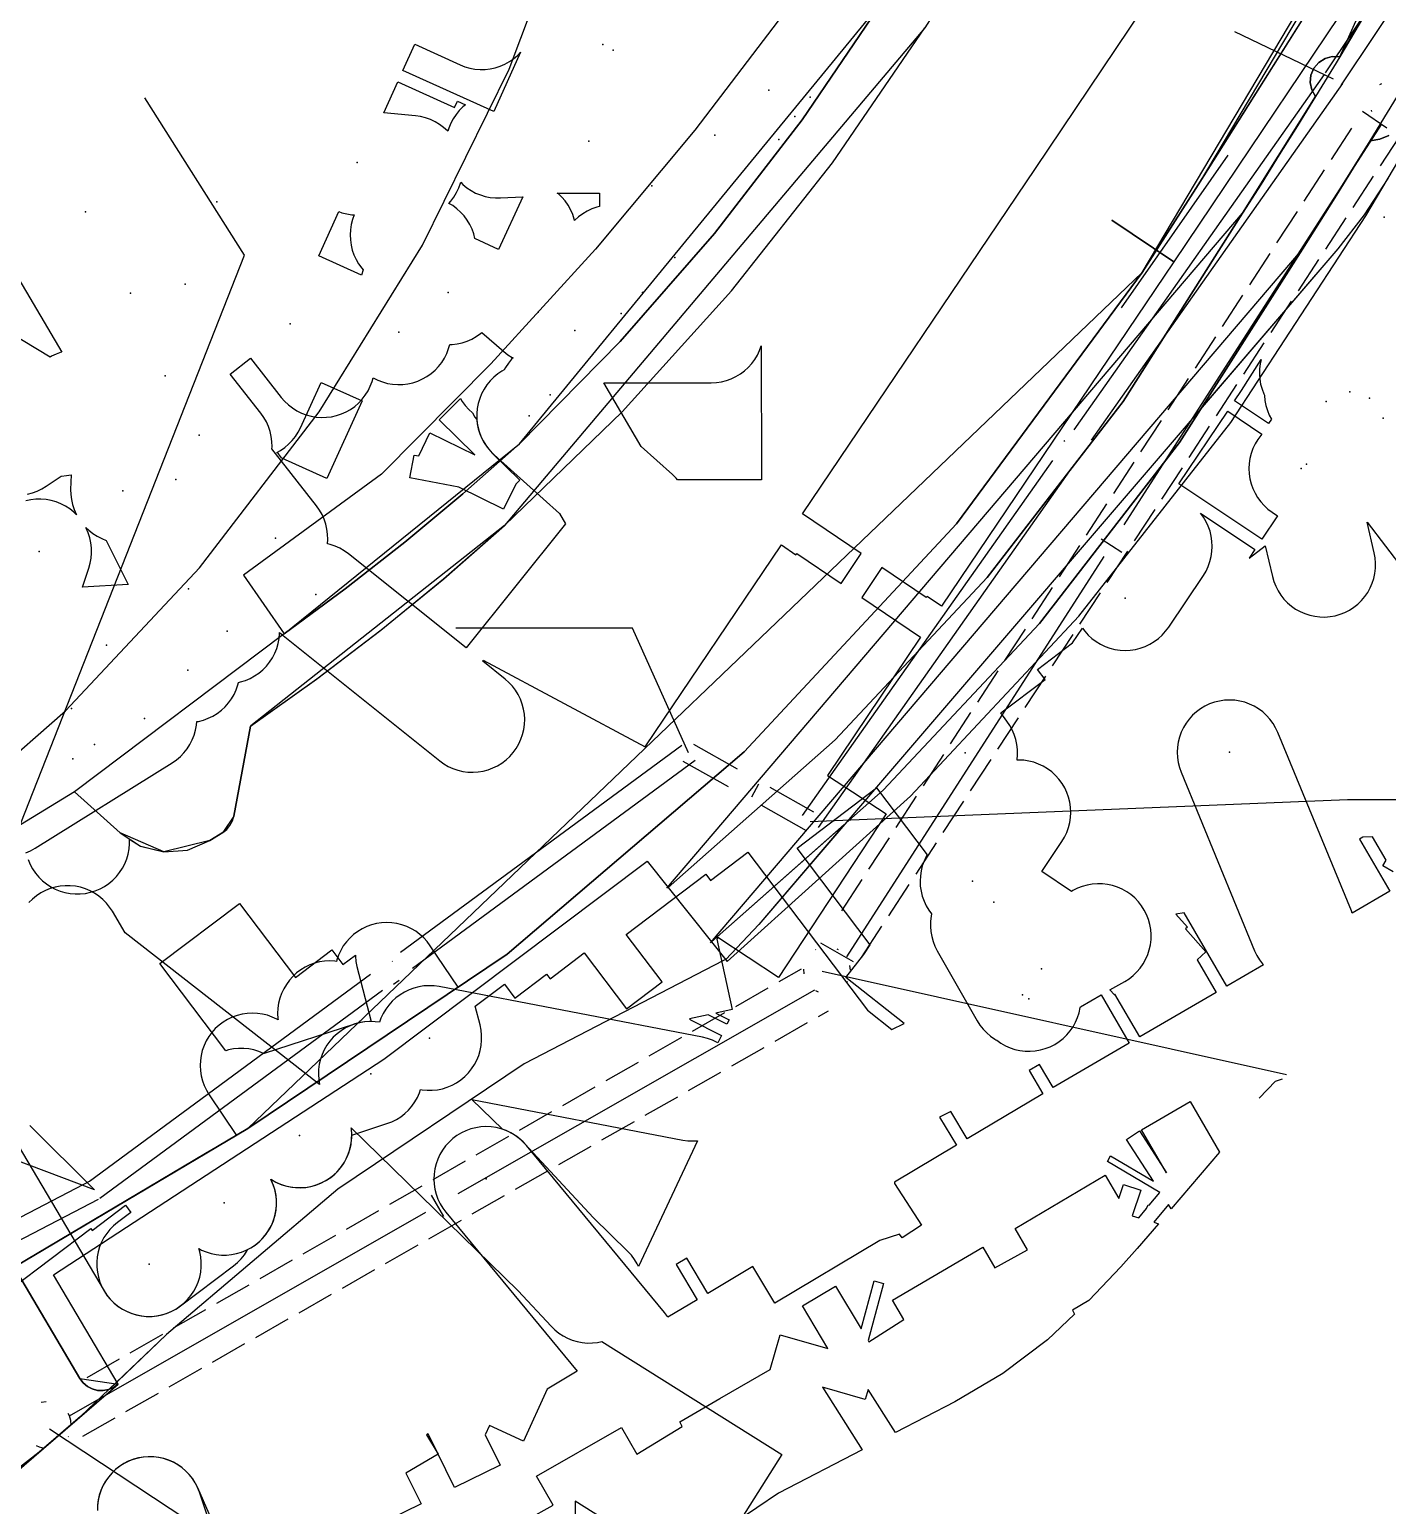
# Model space of a CAD drawing. Header units: metres. Extents: x -3782 to -2031, y 18790 to 19846.
# Drawn here: x -2227.1 to -2172.5, y 18878 to 18937.3 of the extents above; entities that cross this region are included whole.
import ezdxf

# ---------------------------------------------------------------- set-up
doc = ezdxf.new("R2010")
doc.units = ezdxf.units.M
for name, color, linetype in [('BOUNDARY', 7, 'Continuous'), ('CURB', 7, 'Continuous'), ('ELECTR_CABLE', 7, 'Continuous'), ('ELECTR_CABLE_COMM', 7, 'Continuous'), ('GRASS', 7, 'Continuous'), ('GROUND', 7, 'Continuous'), ('ROAD', 7, 'Continuous'), ('SEWER', 7, 'Continuous'), ('SIDEWALK_PATH', 7, 'Continuous'), ('TREE', 7, 'Continuous'), ('WATER_PIPELINE', 7, 'Continuous')]:
    doc.layers.add(name, color=color, linetype=linetype)

msp = doc.modelspace()

# ---------------------------------------------------------------- linework, layer by layer
at = {"layer": 'BOUNDARY'}
for points in [[(-2275.371, 18882.247), (-2270.014, 18884.777), (-2269.365, 18885.087), (-2268.875, 18885.324), (-2264.033, 18887.378), (-2261.368, 18888.374), (-2256.172, 18890.997), (-2256.142, 18890.94), (-2252.642, 18892.731), (-2251.963, 18892.997), (-2244.781, 18896.236), (-2237.953, 18900.165), (-2231.544, 18904.747), (-2225.616, 18909.937), (-2220.229, 18915.685), (-2215.432, 18921.935), (-2211.274, 18928.627), (-2207.794, 18935.695), (-2205.026, 18943.071), (-2202.997, 18950.684), (-2201.726, 18958.459), (-2201.227, 18966.322), (-2201.503, 18974.195)], [(-2172.527, 18931.3), (-2173.473, 18929.85), (-2174.542, 18928.487), (-2197.779, 18901.368), (-2199.108, 18899.962), (-2199.196, 18899.923), (-2207.198, 18895.768), (-2214.683, 18890.74), (-2221.554, 18884.901), (-2225.009, 18881.612), (-2226.672, 18880.18), (-2228.194, 18878.993), (-2229.859, 18878.15), (-2236.785, 18874.202), (-2243.284, 18869.584), (-2249.29, 18864.342), (-2250.645, 18862.897), (-2252.857, 18860.75), (-2254.299, 18859.811), (-2255.89, 18858.985), (-2259.601, 18858.314), (-2266.719, 18856.689), (-2273.659, 18854.421)]]:
    msp.add_lwpolyline(points, dxfattribs=at)
at = {"layer": 'CURB'}
for points in [[(-2174.459, 18936.192), (-2140.137, 19012.567), (-2122.098, 19069.01)], [(-2173.24, 18932.816), (-2171.853, 18935.09), (-2155.157, 18966.188), (-2153.907, 18966.699), (-2153.577, 18966.578)], [(-2207.387, 18920.659), (-2192.796, 18938.427), (-2176.84, 18966.439)], [(-2178.127, 18959.553), (-2190.802, 18937.835), (-2191.109, 18937.353), (-2207.984, 18917.376)], [(-2227.673, 18887.608), (-2218.29, 18893.172), (-2182.39, 18927.538), (-2166.608, 18954.059)], [(-2174.459, 18936.192), (-2175.433, 18934.596)], [(-2201.468, 18902.816), (-2178.358, 18929.916), (-2175.433, 18934.596)], [(-2199.716, 18900.632), (-2175.959, 18928.471), (-2173.24, 18932.816)], [(-2216.828, 18913.035), (-2207.387, 18920.659)], [(-2207.984, 18917.376), (-2218.173, 18909.337)], [(-2218.184, 18909.328), (-2218.853, 18905.716), (-2219.298, 18905.055), (-2219.813, 18904.729), (-2221.668, 18904.279)], [(-2221.668, 18904.279), (-2223.418, 18905.038), (-2225.248, 18906.684)], [(-2227.673, 18887.608), (-2225.03, 18883.145), (-2223.499, 18882.912)]]:
    msp.add_lwpolyline(points, dxfattribs=at)
at = {"layer": 'ELECTR_CABLE'}
for points in [[(-2208.422, 18933.993), (-2212.063, 18935.647), (-2211.587, 18936.695), (-2209.766, 18935.868), (-2209.574, 18935.792), (-2209.376, 18935.736), (-2209.173, 18935.699), (-2208.968, 18935.682), (-2208.762, 18935.685), (-2208.557, 18935.708), (-2208.356, 18935.751), (-2208.159, 18935.814), (-2207.97, 18935.896), (-2207.79, 18935.996), (-2207.62, 18936.113), (-2207.463, 18936.246), (-2207.34, 18936.373)], [(-2212.27, 18935.192), (-2209.992, 18934.157), (-2209.875, 18934.408), (-2209.558, 18934.26), (-2209.657, 18934.179), (-2209.802, 18934.034), (-2209.933, 18933.874), (-2210.048, 18933.703), (-2210.145, 18933.521), (-2210.224, 18933.331), (-2210.264, 18933.2), (-2210.278, 18933.215), (-2210.431, 18933.353), (-2210.597, 18933.476), (-2210.773, 18933.582), (-2210.96, 18933.67), (-2211.154, 18933.74), (-2211.353, 18933.79), (-2211.557, 18933.82), (-2212.836, 18933.946)], [(-2208.234, 18928.46), (-2209.173, 18928.897), (-2209.22, 18929.084), (-2209.29, 18929.278), (-2209.379, 18929.464), (-2209.485, 18929.64), (-2209.609, 18929.805), (-2209.748, 18929.957), (-2209.901, 18930.095), (-2210.067, 18930.218), (-2210.221, 18930.309), (-2210.14, 18930.398), (-2210.018, 18930.563), (-2209.912, 18930.74), (-2209.824, 18930.926), (-2209.754, 18931.12), (-2209.746, 18931.154), (-2209.659, 18931.067), (-2209.5, 18930.936), (-2209.328, 18930.822), (-2209.147, 18930.724), (-2208.956, 18930.645), (-2208.759, 18930.585), (-2208.557, 18930.545), (-2208.352, 18930.525), (-2208.146, 18930.525), (-2207.252, 18930.568)], [(-2215.444, 18928.206), (-2214.64, 18929.977), (-2214.516, 18929.932), (-2214.316, 18929.882), (-2214.112, 18929.852), (-2214.017, 18929.843), (-2214.087, 18929.654), (-2214.139, 18929.454), (-2214.172, 18929.251), (-2214.184, 18929.045), (-2214.176, 18928.839), (-2214.148, 18928.635), (-2214.1, 18928.434), (-2214.032, 18928.24), (-2213.946, 18928.053), (-2213.842, 18927.875), (-2213.721, 18927.708), (-2213.667, 18927.642), (-2213.732, 18927.428)], [(-2178.68, 18922.385), (-2178.4, 18922.802), (-2177.615, 18924.041), (-2177.654, 18923.868), (-2177.679, 18923.663), (-2177.685, 18923.457), (-2177.669, 18923.252), (-2177.634, 18923.049), (-2177.579, 18922.85), (-2177.505, 18922.658), (-2177.481, 18922.609), (-2177.481, 18922.601), (-2177.462, 18922.396), (-2177.424, 18922.193), (-2177.365, 18921.996), (-2177.288, 18921.805), (-2177.205, 18921.647), (-2177.321, 18921.474)], [(-2213.7, 18922.376), (-2215.115, 18919.261), (-2216.93, 18920.085), (-2216.933, 18920.09), (-2217.063, 18920.251), (-2217.12, 18920.309), (-2216.979, 18920.387), (-2216.81, 18920.505), (-2216.653, 18920.638), (-2216.509, 18920.786), (-2216.381, 18920.947), (-2216.269, 18921.12), (-2216.175, 18921.303), (-2215.347, 18923.124)], [(-2211.612, 18920.204), (-2211.431, 18920.171), (-2210.98, 18921.092), (-2209.184, 18920.212), (-2210.606, 18921.619), (-2209.755, 18922.479), (-2209.682, 18922.356), (-2209.56, 18922.19), (-2209.422, 18922.037), (-2209.277, 18921.905), (-2209.172, 18921.733), (-2209.096, 18921.632), (-2209.093, 18921.561), (-2209.061, 18921.358), (-2209.01, 18921.158), (-2208.94, 18920.964), (-2208.85, 18920.779), (-2208.743, 18920.602), (-2208.62, 18920.438), (-2208.48, 18920.286), (-2207.378, 18919.195), (-2207.532, 18919.039), (-2208.022, 18918.039), (-2209.818, 18918.919), (-2211.784, 18919.286)], [(-2177.589, 18916.826), (-2180.912, 18919.053), (-2178.958, 18921.969), (-2177.583, 18921.048), (-2177.63, 18920.996), (-2177.753, 18920.831), (-2177.859, 18920.654), (-2177.947, 18920.468), (-2178.017, 18920.274), (-2178.067, 18920.074), (-2178.098, 18919.87), (-2178.108, 18919.664), (-2178.098, 18919.458), (-2178.068, 18919.255), (-2178.018, 18919.055), (-2177.949, 18918.86), (-2177.861, 18918.674), (-2177.755, 18918.497), (-2177.633, 18918.331), (-2177.495, 18918.179), (-2177.342, 18918.04), (-2177.177, 18917.917), (-2176.957, 18917.77)], [(-2221.817, 18899.794), (-2218.627, 18902.207), (-2216.38, 18899.238), (-2214.918, 18900.344), (-2214.475, 18899.758), (-2213.973, 18900.138), (-2213.972, 18900.089), (-2213.951, 18899.884), (-2213.909, 18899.683), (-2213.341, 18897.469), (-2213.402, 18897.47), (-2213.608, 18897.456), (-2213.811, 18897.421), (-2214.01, 18897.367), (-2217.639, 18896.182), (-2217.658, 18896.192), (-2217.848, 18896.27), (-2218.046, 18896.329), (-2218.248, 18896.369), (-2218.453, 18896.389), (-2218.659, 18896.389), (-2218.864, 18896.368), (-2219.066, 18896.327), (-2219.17, 18896.295)]]:
    msp.add_lwpolyline(points, close=True, dxfattribs=at)
for points in [[(-2172.32, 18903.472), (-2172.735, 18903.713), (-2172.598, 18903.948), (-2173.144, 18904.883), (-2173.528, 18904.865), (-2173.665, 18904.783), (-2172.451, 18902.705), (-2173.961, 18901.824), (-2173.992, 18901.912), (-2176.944, 18909.074), (-2177.032, 18909.261), (-2177.138, 18909.437), (-2177.26, 18909.603), (-2177.398, 18909.756), (-2177.551, 18909.895), (-2177.716, 18910.018), (-2177.893, 18910.124), (-2178.079, 18910.213), (-2178.273, 18910.282), (-2178.473, 18910.333), (-2178.676, 18910.363), (-2178.882, 18910.374), (-2179.088, 18910.364), (-2179.292, 18910.334), (-2179.492, 18910.284), (-2179.686, 18910.215), (-2179.873, 18910.128), (-2180.05, 18910.022), (-2180.215, 18909.899), (-2180.368, 18909.761), (-2180.507, 18909.609), (-2180.63, 18909.444), (-2180.736, 18909.267), (-2180.825, 18909.081), (-2180.894, 18908.887), (-2180.945, 18908.687), (-2180.975, 18908.483), (-2180.986, 18908.277), (-2180.976, 18908.072), (-2180.946, 18907.868), (-2180.896, 18907.668), (-2180.827, 18907.474), (-2177.875, 18900.311), (-2177.787, 18900.125), (-2177.682, 18899.948), (-2177.559, 18899.782), (-2177.524, 18899.743), (-2178.992, 18898.886), (-2180.711, 18901.83), (-2181.043, 18901.775), (-2180.569, 18901.263), (-2180.654, 18901.184), (-2179.829, 18900.272), (-2180.189, 18899.945), (-2179.424, 18898.634), (-2182.478, 18896.851), (-2183.482, 18898.569), (-2183.505, 18898.547), (-2183.682, 18898.739), (-2183.087, 18899.079), (-2182.914, 18899.189), (-2182.752, 18899.317), (-2182.603, 18899.459), (-2182.469, 18899.616), (-2182.351, 18899.785), (-2182.25, 18899.965), (-2182.167, 18900.153), (-2182.103, 18900.349), (-2182.059, 18900.55), (-2182.034, 18900.755), (-2182.03, 18900.961), (-2182.046, 18901.167), (-2182.082, 18901.369), (-2182.137, 18901.568), (-2182.212, 18901.76), (-2182.306, 18901.944), (-2182.416, 18902.117), (-2182.544, 18902.279), (-2182.686, 18902.428), (-2182.843, 18902.562), (-2183.012, 18902.68), (-2183.192, 18902.781), (-2183.38, 18902.864), (-2183.576, 18902.928), (-2183.777, 18902.972), (-2183.982, 18902.997), (-2184.188, 18903.001), (-2184.394, 18902.985), (-2184.596, 18902.949), (-2184.795, 18902.894), (-2184.987, 18902.819), (-2185.171, 18902.725), (-2185.228, 18902.693), (-2186.418, 18903.49), (-2185.61, 18904.696), (-2185.504, 18904.873), (-2185.416, 18905.059), (-2185.346, 18905.253), (-2185.296, 18905.453), (-2185.265, 18905.656), (-2185.255, 18905.862), (-2185.264, 18906.068), (-2185.294, 18906.272), (-2185.344, 18906.472), (-2185.413, 18906.666), (-2185.501, 18906.853), (-2185.607, 18907.029), (-2185.729, 18907.195), (-2185.868, 18907.348), (-2186.02, 18907.487), (-2186.185, 18907.61), (-2186.362, 18907.716), (-2186.548, 18907.804), (-2186.742, 18907.874), (-2186.942, 18907.924), (-2187.146, 18907.955), (-2187.352, 18907.965), (-2187.415, 18907.962), (-2187.413, 18907.972), (-2187.394, 18908.177), (-2187.397, 18908.383), (-2187.419, 18908.588), (-2187.461, 18908.79), (-2187.523, 18908.987), (-2187.603, 18909.176), (-2187.702, 18909.357), (-2187.818, 18909.527), (-2188.067, 18909.856), (-2186.289, 18911.202), (-2186.594, 18911.605), (-2185.191, 18912.666), (-2184.791, 18913.263), (-2184.696, 18913.135), (-2184.558, 18912.982), (-2184.405, 18912.843), (-2184.24, 18912.72), (-2184.063, 18912.614), (-2183.877, 18912.526), (-2183.683, 18912.456), (-2183.483, 18912.406), (-2183.279, 18912.375), (-2183.073, 18912.365), (-2182.868, 18912.375), (-2182.664, 18912.405), (-2182.464, 18912.454), (-2182.27, 18912.524), (-2182.083, 18912.612), (-2181.906, 18912.717), (-2181.741, 18912.84), (-2181.588, 18912.978), (-2181.449, 18913.131), (-2181.326, 18913.296), (-2179.933, 18915.375), (-2179.827, 18915.552), (-2179.739, 18915.738), (-2179.669, 18915.932), (-2179.619, 18916.132), (-2179.588, 18916.336), (-2179.578, 18916.541), (-2179.588, 18916.747), (-2179.618, 18916.951), (-2179.667, 18917.151), (-2179.737, 18917.345), (-2179.825, 18917.532), (-2179.93, 18917.709), (-2180.053, 18917.874), (-2180.055, 18917.876), (-2177.868, 18916.411), (-2178.097, 18916.069), (-2177.447, 18916.561), (-2177.163, 18915.331), (-2177.107, 18915.133), (-2177.031, 18914.941), (-2176.937, 18914.758), (-2176.826, 18914.584), (-2176.698, 18914.423), (-2176.555, 18914.274), (-2176.399, 18914.141), (-2176.229, 18914.023), (-2176.049, 18913.923), (-2175.86, 18913.84), (-2175.664, 18913.777), (-2175.463, 18913.733), (-2175.258, 18913.709), (-2175.052, 18913.705), (-2174.847, 18913.722), (-2174.644, 18913.758), (-2174.446, 18913.814), (-2174.254, 18913.89), (-2174.07, 18913.983), (-2173.897, 18914.095), (-2173.735, 18914.222), (-2173.587, 18914.365), (-2173.453, 18914.522), (-2173.336, 18914.692), (-2173.235, 18914.871), (-2173.153, 18915.06), (-2173.089, 18915.256), (-2173.045, 18915.458), (-2173.021, 18915.662), (-2173.018, 18915.869), (-2173.034, 18916.074), (-2173.071, 18916.277), (-2173.357, 18917.518), (-2171.892, 18915.581)], [(-2227.783, 18886.751), (-2224.593, 18889.164), (-2224.535, 18889.087), (-2223.205, 18890.092), (-2222.991, 18889.809), (-2223.523, 18889.407), (-2223.681, 18889.274), (-2223.825, 18889.127), (-2223.954, 18888.967), (-2224.067, 18888.794), (-2224.163, 18888.612), (-2224.24, 18888.421), (-2224.298, 18888.223), (-2224.336, 18888.02), (-2224.354, 18887.815), (-2224.352, 18887.609), (-2224.33, 18887.404), (-2224.288, 18887.202), (-2224.226, 18887.006), (-2224.146, 18886.816), (-2224.047, 18886.635), (-2223.931, 18886.465), (-2223.799, 18886.307), (-2223.651, 18886.163), (-2223.491, 18886.033), (-2223.319, 18885.921), (-2223.136, 18885.825), (-2222.945, 18885.748), (-2222.747, 18885.69), (-2222.544, 18885.652), (-2222.339, 18885.633), (-2222.133, 18885.635), (-2221.928, 18885.658), (-2221.727, 18885.7), (-2221.53, 18885.761), (-2221.34, 18885.842), (-2221.159, 18885.941), (-2220.989, 18886.057), (-2218.862, 18887.665), (-2218.704, 18887.798), (-2218.56, 18887.945), (-2218.431, 18888.105), (-2218.318, 18888.278), (-2218.298, 18888.316), (-2218.142, 18888.401), (-2217.972, 18888.517), (-2217.814, 18888.649), (-2217.67, 18888.796), (-2217.54, 18888.957), (-2217.427, 18889.129), (-2217.332, 18889.312), (-2217.255, 18889.503), (-2217.197, 18889.701), (-2217.159, 18889.903), (-2217.141, 18890.109), (-2217.142, 18890.315), (-2217.165, 18890.52), (-2217.207, 18890.721), (-2217.268, 18890.918), (-2217.349, 18891.108), (-2217.366, 18891.139), (-2217.293, 18891.095), (-2217.111, 18890.998), (-2216.92, 18890.92), (-2216.723, 18890.861), (-2216.52, 18890.821), (-2216.315, 18890.801), (-2216.109, 18890.802), (-2215.904, 18890.822), (-2215.702, 18890.863), (-2215.505, 18890.923), (-2215.315, 18891.002), (-2215.133, 18891.1), (-2214.962, 18891.215), (-2214.803, 18891.346), (-2214.658, 18891.492), (-2214.527, 18891.652), (-2214.413, 18891.823), (-2214.317, 18892.005), (-2214.238, 18892.196), (-2214.179, 18892.393), (-2214.139, 18892.595), (-2214.119, 18892.8), (-2214.119, 18892.913), (-2212.706, 18893.375), (-2212.513, 18893.448), (-2212.329, 18893.54), (-2212.155, 18893.65), (-2211.992, 18893.776), (-2211.842, 18893.918), (-2211.707, 18894.073), (-2211.588, 18894.241), (-2211.485, 18894.42), (-2211.401, 18894.608), (-2211.357, 18894.74), (-2211.299, 18894.729), (-2211.093, 18894.71), (-2210.887, 18894.711), (-2210.682, 18894.732), (-2210.48, 18894.774), (-2210.284, 18894.835), (-2210.094, 18894.915), (-2209.913, 18895.013), (-2209.742, 18895.129), (-2209.583, 18895.26), (-2209.438, 18895.407), (-2209.309, 18895.567), (-2209.195, 18895.739), (-2209.099, 18895.921), (-2209.021, 18896.112), (-2208.963, 18896.31), (-2208.924, 18896.512), (-2208.905, 18896.717), (-2208.906, 18896.923), (-2208.927, 18897.128), (-2208.969, 18897.33), (-2209.162, 18898.08), (-2207.989, 18898.968), (-2207.568, 18898.412), (-2206.298, 18899.373), (-2206.156, 18899.185), (-2204.786, 18900.221), (-2203.091, 18897.98), (-2201.657, 18899.064), (-2203.097, 18900.967), (-2199.907, 18903.38), (-2199.716, 18903.128), (-2198.218, 18904.261), (-2193.421, 18897.92), (-2192.438, 18897.147), (-2191.939, 18897.391), (-2194.285, 18899.237), (-2193.557, 18900.162), (-2193.303, 18900.544), (-2196.246, 18904.433), (-2193.056, 18906.847), (-2191.02, 18904.156), (-2191.057, 18904.095), (-2191.145, 18903.909), (-2191.215, 18903.715), (-2191.265, 18903.515), (-2191.295, 18903.312), (-2191.306, 18903.106), (-2191.296, 18902.9), (-2191.266, 18902.696), (-2191.216, 18902.496), (-2191.147, 18902.302), (-2191.059, 18902.115), (-2190.954, 18901.939), (-2190.843, 18901.789), (-2190.863, 18901.697), (-2190.887, 18901.493), (-2190.891, 18901.287), (-2190.875, 18901.081), (-2190.839, 18900.878), (-2190.783, 18900.68), (-2190.708, 18900.488), (-2190.615, 18900.304), (-2189.012, 18897.502), (-2188.901, 18897.328), (-2188.773, 18897.166), (-2188.63, 18897.018), (-2188.474, 18896.884), (-2188.305, 18896.766), (-2188.26, 18896.741), (-2188.23, 18896.715), (-2188.061, 18896.597), (-2187.881, 18896.496), (-2187.692, 18896.413), (-2187.496, 18896.35), (-2187.295, 18896.305), (-2187.09, 18896.281), (-2186.884, 18896.277), (-2186.679, 18896.293), (-2186.476, 18896.329), (-2186.278, 18896.385), (-2186.086, 18896.46), (-2185.902, 18896.553), (-2185.728, 18896.664), (-2185.566, 18896.792), (-2185.418, 18896.934), (-2185.284, 18897.091), (-2185.166, 18897.26), (-2185.065, 18897.44), (-2184.982, 18897.628), (-2184.919, 18897.824), (-2184.874, 18898.026), (-2184.87, 18898.06), (-2184.04, 18898.534), (-2182.91, 18896.599), (-2185.965, 18894.815), (-2186.506, 18895.743), (-2186.933, 18895.499), (-2186.379, 18894.569), (-2189.418, 18892.758), (-2190.07, 18893.853), (-2190.52, 18893.632), (-2189.847, 18892.502), (-2192.337, 18891.018), (-2192.335, 18890.969), (-2191.242, 18889.294), (-2192.025, 18888.784), (-2192.125, 18888.938), (-2192.92, 18888.685), (-2197.137, 18886.159), (-2198.019, 18887.632), (-2199.821, 18886.558), (-2200.664, 18887.972), (-2201.093, 18887.716), (-2200.251, 18886.302), (-2201.43, 18885.599), (-2201.446, 18885.625), (-2201.569, 18885.79), (-2207.105, 18892.489), (-2207.244, 18892.641), (-2207.397, 18892.779), (-2207.563, 18892.901), (-2207.74, 18893.006), (-2207.927, 18893.094), (-2208.121, 18893.162), (-2208.321, 18893.212), (-2208.525, 18893.241), (-2208.731, 18893.251), (-2208.937, 18893.24), (-2209.141, 18893.209), (-2209.34, 18893.158), (-2209.534, 18893.088), (-2209.72, 18892.999), (-2209.897, 18892.893), (-2210.062, 18892.77), (-2210.214, 18892.631), (-2210.352, 18892.477), (-2210.474, 18892.311), (-2210.579, 18892.134), (-2210.667, 18891.948), (-2210.736, 18891.753), (-2210.785, 18891.553), (-2210.814, 18891.349), (-2210.824, 18891.144), (-2210.813, 18890.938), (-2210.782, 18890.734), (-2210.731, 18890.534), (-2210.661, 18890.341), (-2210.572, 18890.155), (-2210.466, 18889.978), (-2210.343, 18889.813), (-2205.068, 18883.431), (-2206.272, 18882.714), (-2207.227, 18880.628), (-2208.591, 18881.252), (-2208.761, 18880.88), (-2208.164, 18879.665), (-2209.991, 18878.767), (-2211.047, 18880.915), (-2211.116, 18880.877), (-2210.655, 18880.103), (-2211.942, 18879.336), (-2211.337, 18878.106), (-2214.739, 18876.434)], [(-2177.697, 18894.388), (-2177.044, 18895.075)], [(-2177.044, 18895.075), (-2176.753, 18895.168)], [(-2207.094, 18877.471), (-2206.037, 18878.06), (-2206.703, 18879.218), (-2203.294, 18881.178), (-2202.678, 18880.106), (-2200.852, 18881.221), (-2200.955, 18881.399), (-2199.337, 18882.339), (-2197.322, 18883.508), (-2197.322, 18883.507), (-2196.924, 18884.892), (-2195.002, 18884.34), (-2196.025, 18886.058), (-2194.696, 18886.85), (-2193.673, 18885.131), (-2193.149, 18887.061), (-2192.77, 18886.958), (-2193.394, 18884.662), (-2193.367, 18884.618), (-2191.959, 18885.513), (-2192.41, 18886.281), (-2188.788, 18888.409), (-2188.302, 18887.581), (-2186.988, 18888.305), (-2187.495, 18889.168), (-2183.873, 18891.296), (-2183.327, 18890.367), (-2183.138, 18890.929), (-2182.448, 18890.697), (-2182.794, 18889.67), (-2182.521, 18889.589), (-2182.216, 18889.96), (-2182.153, 18890.112), (-2182.107, 18890.093), (-2181.684, 18890.607), (-2183.788, 18891.856), (-2183.657, 18892.078), (-2181.937, 18891.057), (-2183.023, 18892.736), (-2182.498, 18893.076), (-2181.411, 18891.397), (-2182.416, 18893.126), (-2180.466, 18894.26), (-2179.28, 18892.22), (-2181.223, 18889.953), (-2181.333, 18890.123), (-2181.918, 18889.41), (-2181.734, 18889.355), (-2182.592, 18888.355), (-2183.244, 18887.629), (-2184.527, 18886.273), (-2185.189, 18885.884), (-2185.101, 18885.724), (-2186.197, 18884.688), (-2187.982, 18883.342), (-2189.906, 18882.205), (-2192.291, 18880.969), (-2193.392, 18882.702), (-2193.508, 18882.298), (-2195.225, 18882.791), (-2193.627, 18880.276), (-2196.988, 18878.535), (-2198.725, 18877.367)], [(-2218.715, 18874.062), (-2220.236, 18878.574), (-2220.311, 18878.766), (-2220.405, 18878.95), (-2220.516, 18879.123), (-2220.644, 18879.285), (-2220.787, 18879.433), (-2220.944, 18879.567), (-2221.113, 18879.685), (-2221.293, 18879.785), (-2221.482, 18879.868), (-2221.678, 18879.931), (-2221.879, 18879.975), (-2222.084, 18879.999), (-2222.29, 18880.003), (-2222.495, 18879.986), (-2222.698, 18879.95), (-2222.897, 18879.894), (-2223.088, 18879.819), (-2223.272, 18879.725), (-2223.445, 18879.613), (-2223.607, 18879.486), (-2223.755, 18879.343), (-2223.889, 18879.186), (-2224.007, 18879.017), (-2224.107, 18878.837), (-2224.19, 18878.648), (-2224.253, 18878.452), (-2224.297, 18878.25), (-2224.321, 18878.046), (-2224.325, 18877.84)]]:
    msp.add_lwpolyline(points, dxfattribs=at)
at = {"layer": 'ELECTR_CABLE_COMM'}
for points in [[(-2218.422, 18928.23), (-2222.426, 18934.542)], [(-2229.628, 18899.821), (-2218.422, 18928.23)]]:
    msp.add_lwpolyline(points, dxfattribs=at)
at = {"layer": 'GRASS'}
for points in [[(-2168.534, 18950.57), (-2180.138, 18931.049), (-2182.39, 18927.538), (-2189.843, 18917.446), (-2198.37, 18908.297), (-2207.882, 18900.178), (-2218.29, 18893.172), (-2227.673, 18887.608), (-2225.03, 18883.145), (-2224.896, 18882.968), (-2224.728, 18882.826), (-2224.534, 18882.724), (-2224.32, 18882.666), (-2224.098, 18882.657), (-2223.882, 18882.697), (-2223.68, 18882.783), (-2223.499, 18882.912), (-2226.097, 18887.298), (-2212.825, 18895.952), (-2202.267, 18903.911), (-2201.422, 18902.853), (-2194.717, 18908.78), (-2188.613, 18915.296), (-2183.147, 18922.357), (-2178.358, 18929.916), (-2177.62, 18931.082), (-2176.886, 18932.25), (-2176.157, 18933.421), (-2175.433, 18934.596), (-2175.581, 18934.861), (-2175.641, 18935.153), (-2175.614, 18935.449), (-2175.497, 18935.73), (-2175.301, 18935.962), (-2175.05, 18936.123), (-2174.763, 18936.202), (-2174.459, 18936.192), (-2164.13, 18954.468)], [(-2196.568, 18938.197), (-2200.35, 18933.247), (-2204.34, 18928.466), (-2208.532, 18923.861), (-2212.92, 18919.438), (-2218.46, 18915.389), (-2216.828, 18913.035), (-2214.383, 18914.834), (-2211.993, 18916.705), (-2209.66, 18918.647), (-2207.387, 18920.659), (-2203.341, 18924.764), (-2199.554, 18929.102), (-2196.036, 18933.66), (-2192.796, 18938.427)], [(-2172.492, 18933.034), (-2172.849, 18932.88), (-2173.24, 18932.816), (-2173.914, 18931.726), (-2174.591, 18930.638), (-2175.273, 18929.553), (-2175.959, 18928.471), (-2180.886, 18920.704), (-2186.507, 18913.45), (-2192.783, 18906.755), (-2199.675, 18900.664), (-2199.052, 18899.883), (-2191.689, 18906.51), (-2184.937, 18913.735), (-2178.833, 18921.514), (-2173.412, 18929.806), (-2171.876, 18932.398)]]:
    msp.add_lwpolyline(points, dxfattribs=at)
at = {"layer": 'GROUND'}
for points in [[(-2231.544, 18904.747), (-2225.616, 18909.937), (-2220.229, 18915.685), (-2215.432, 18921.935), (-2211.274, 18928.627), (-2207.794, 18935.695), (-2205.026, 18943.071), (-2202.997, 18950.684), (-2201.726, 18958.459), (-2201.227, 18966.322), (-2201.503, 18974.195)], [(-2186.236, 18967.838), (-2179.991, 18964.675), (-2179.078, 18966.457), (-2178.832, 18966.767), (-2178.498, 18966.952), (-2178.119, 18966.999), (-2177.738, 18966.894), (-2176.84, 18966.439), (-2180.571, 18959.291), (-2184.475, 18952.237), (-2188.551, 18945.282), (-2192.796, 18938.427), (-2196.036, 18933.66), (-2199.554, 18929.102), (-2203.341, 18924.764), (-2207.387, 18920.659), (-2209.66, 18918.647), (-2211.993, 18916.705), (-2214.383, 18914.834), (-2216.828, 18913.035), (-2225.247, 18906.685), (-2227.902, 18905.072)], [(-2170.997, 18942.03), (-2174.459, 18936.192), (-2174.763, 18936.202), (-2175.05, 18936.123), (-2175.301, 18935.962), (-2175.497, 18935.73), (-2175.614, 18935.449), (-2175.641, 18935.153), (-2175.581, 18934.861), (-2175.433, 18934.596), (-2176.157, 18933.421), (-2176.886, 18932.25), (-2177.62, 18931.082), (-2178.358, 18929.916), (-2183.147, 18922.357), (-2188.613, 18915.296), (-2194.717, 18908.78), (-2201.422, 18902.853), (-2199.675, 18900.664), (-2194.348, 18905.372), (-2197.779, 18901.368), (-2199.108, 18899.962), (-2199.196, 18899.923), (-2207.198, 18895.768), (-2214.683, 18890.74), (-2221.554, 18884.901), (-2223.859, 18882.706), (-2223.882, 18882.697), (-2224.098, 18882.657), (-2224.32, 18882.666), (-2224.534, 18882.724), (-2224.728, 18882.826), (-2224.896, 18882.968), (-2225.03, 18883.145), (-2227.673, 18887.608), (-2219.987, 18892.166), (-2218.29, 18893.172), (-2207.882, 18900.178), (-2198.37, 18908.297), (-2189.843, 18917.446), (-2182.39, 18927.538), (-2180.138, 18931.049), (-2175.516, 18938.39)], [(-2172.527, 18931.3), (-2173.473, 18929.85), (-2174.542, 18928.487), (-2179.959, 18922.165), (-2175.959, 18928.471), (-2175.273, 18929.553), (-2174.591, 18930.638), (-2173.914, 18931.726), (-2173.24, 18932.816), (-2172.849, 18932.88), (-2172.492, 18933.034)]]:
    msp.add_lwpolyline(points, dxfattribs=at)
at = {"layer": 'ROAD'}
for points in [[(-2175.516, 18938.391), (-2180.138, 18931.049), (-2182.39, 18927.539), (-2182.39, 18927.538), (-2189.843, 18917.446), (-2189.844, 18917.446), (-2198.37, 18908.298), (-2198.37, 18908.297), (-2207.882, 18900.178), (-2209.849, 18898.854), (-2210.966, 18900.513), (-2211.089, 18900.678), (-2211.228, 18900.83), (-2211.381, 18900.968), (-2211.547, 18901.09), (-2211.724, 18901.196), (-2211.911, 18901.283), (-2212.105, 18901.352), (-2212.305, 18901.401), (-2212.509, 18901.431), (-2212.715, 18901.44), (-2212.921, 18901.43), (-2213.124, 18901.399), (-2213.324, 18901.348), (-2213.518, 18901.278), (-2213.704, 18901.189), (-2213.88, 18901.082), (-2214.045, 18900.959), (-2214.198, 18900.82), (-2214.335, 18900.667), (-2214.458, 18900.501), (-2214.563, 18900.324), (-2214.65, 18900.137), (-2214.719, 18899.943), (-2214.734, 18899.883), (-2214.795, 18899.892), (-2215.001, 18899.901), (-2215.207, 18899.89), (-2215.411, 18899.86), (-2215.61, 18899.809), (-2215.804, 18899.739), (-2215.99, 18899.65), (-2216.167, 18899.543), (-2216.332, 18899.42), (-2216.484, 18899.281), (-2216.622, 18899.128), (-2216.744, 18898.962), (-2216.849, 18898.785), (-2216.937, 18898.598), (-2217.006, 18898.404), (-2217.055, 18898.204), (-2217.085, 18898), (-2217.094, 18897.794), (-2217.083, 18897.588), (-2217.075, 18897.533), (-2217.123, 18897.562), (-2217.31, 18897.649), (-2217.504, 18897.718), (-2217.704, 18897.767), (-2217.908, 18897.797), (-2218.114, 18897.806), (-2218.32, 18897.795), (-2218.523, 18897.764), (-2218.723, 18897.714), (-2218.917, 18897.643), (-2219.103, 18897.555), (-2219.279, 18897.448), (-2219.444, 18897.325), (-2219.597, 18897.186), (-2219.734, 18897.033), (-2219.857, 18896.867), (-2219.962, 18896.69), (-2220.049, 18896.503), (-2220.118, 18896.309), (-2220.168, 18896.109), (-2220.197, 18895.905), (-2220.207, 18895.699), (-2220.196, 18895.493), (-2220.165, 18895.289), (-2220.114, 18895.09), (-2220.044, 18894.896), (-2219.955, 18894.71), (-2219.849, 18894.533), (-2218.749, 18892.9), (-2219.987, 18892.166), (-2227.673, 18887.608)], [(-2227.107, 18903.966), (-2227.026, 18903.777), (-2226.928, 18903.596), (-2226.812, 18903.425), (-2226.68, 18903.267), (-2226.534, 18903.122), (-2226.373, 18902.992), (-2226.201, 18902.879), (-2226.019, 18902.783), (-2225.828, 18902.706), (-2225.63, 18902.647), (-2225.428, 18902.609), (-2225.223, 18902.59), (-2225.017, 18902.591), (-2224.812, 18902.613), (-2224.61, 18902.655), (-2224.413, 18902.716), (-2224.223, 18902.796), (-2224.042, 18902.894), (-2223.872, 18903.01), (-2223.713, 18903.142), (-2223.569, 18903.289), (-2223.439, 18903.449), (-2223.326, 18903.621), (-2223.23, 18903.804), (-2223.152, 18903.995), (-2223.094, 18904.192), (-2223.055, 18904.395), (-2223.036, 18904.6), (-2223.038, 18904.794), (-2222.595, 18904.511), (-2222.592, 18904.51), (-2221.669, 18904.279), (-2221.666, 18904.279), (-2220.717, 18904.349), (-2220.714, 18904.35), (-2219.814, 18904.729), (-2219.813, 18904.729), (-2219.685, 18904.81), (-2219.556, 18904.892), (-2219.427, 18904.973), (-2219.299, 18905.055), (-2219.298, 18905.056), (-2219.138, 18905.183), (-2219.137, 18905.184), (-2219.008, 18905.339), (-2219.007, 18905.34), (-2218.912, 18905.518), (-2218.911, 18905.52), (-2218.853, 18905.716), (-2218.853, 18905.717), (-2218.184, 18909.328), (-2218.184, 18909.329), (-2218.184, 18909.33), (-2215.535, 18911.212), (-2215.534, 18911.213), (-2212.95, 18913.182), (-2210.432, 18915.237), (-2210.432, 18915.238), (-2207.984, 18917.376), (-2203.267, 18921.935), (-2198.873, 18926.795), (-2198.872, 18926.796), (-2194.815, 18931.941), (-2191.109, 18937.353)]]:
    msp.add_lwpolyline(points, dxfattribs=at)
at = {"layer": 'SEWER'}
for points in [[(-2169.567, 18943.737), (-2175.04, 18935.541)], [(-2168.886, 18943.316), (-2174.4, 18935.059)], [(-2178.684, 18937.201), (-2174.72, 18935.3)], [(-2175.085, 18935.476), (-2185.131, 18921.219)], [(-2174.355, 18935.124), (-2184.444, 18920.805)], [(-2172.783, 18935.105), (-2172.857, 18935.059)], [(-2172.564, 18933.327), (-2173.551, 18934.001)], [(-2173.197, 18934.044), (-2173.187, 18933.997)], [(-2183.108, 18917.402), (-2172.783, 18933.476)], [(-2173.99, 18933.328), (-2174.809, 18932.071)], [(-2172.829, 18931.819), (-2172.064, 18932.985)], [(-2178.954, 18932.246), (-2183.229, 18926.121)], [(-2175.082, 18931.652), (-2175.901, 18930.395)], [(-2173.925, 18930.146), (-2173.103, 18931.401)], [(-2176.174, 18929.976), (-2176.993, 18928.719)], [(-2175.022, 18928.473), (-2174.199, 18929.728)], [(-2177.266, 18928.301), (-2178.085, 18927.044)], [(-2176.118, 18926.801), (-2175.296, 18928.055)], [(-2178.358, 18926.625), (-2179.177, 18925.368)], [(-2177.215, 18925.128), (-2176.392, 18926.383)], [(-2179.45, 18924.949), (-2180.268, 18923.692)], [(-2178.311, 18923.455), (-2177.489, 18924.71)], [(-2180.541, 18923.274), (-2181.36, 18922.017)], [(-2179.407, 18921.783), (-2178.585, 18923.037)], [(-2181.633, 18921.598), (-2182.452, 18920.341)], [(-2180.504, 18920.11), (-2179.682, 18921.365)], [(-2185.5, 18920.778), (-2185.539, 18920.75)], [(-2185.995, 18919.993), (-2196.041, 18905.735)], [(-2182.725, 18919.922), (-2183.544, 18918.665)], [(-2185.308, 18919.579), (-2195.397, 18905.261)], [(-2181.6, 18918.437), (-2180.778, 18919.692)], [(-2183.817, 18918.247), (-2184.636, 18916.99)], [(-2182.697, 18916.765), (-2181.874, 18918.019)], [(-2184.909, 18916.571), (-2185.728, 18915.314)], [(-2184.04, 18916.846), (-2183.207, 18916.311)], [(-2183.793, 18915.092), (-2182.971, 18916.347)], [(-2194.243, 18900.066), (-2183.918, 18916.14)], [(-2186.001, 18914.895), (-2186.819, 18913.638)], [(-2184.89, 18913.419), (-2184.067, 18914.674)], [(-2202.856, 18913.255), (-2209.936, 18913.255)], [(-2200.6, 18908.25), (-2202.856, 18913.255)], [(-2187.092, 18913.22), (-2187.911, 18911.963)], [(-2185.986, 18911.747), (-2185.164, 18913.001)], [(-2188.184, 18911.544), (-2189.003, 18910.287)], [(-2187.083, 18910.074), (-2186.26, 18911.329)], [(-2189.276, 18909.868), (-2190.095, 18908.611)], [(-2188.179, 18908.401), (-2187.357, 18909.656)], [(-2200.868, 18908.55), (-2212.157, 18900.245)], [(-2198.634, 18907.601), (-2200.389, 18908.59)], [(-2190.368, 18908.192), (-2191.187, 18906.936)], [(-2200.332, 18907.95), (-2211.681, 18899.602)], [(-2198.991, 18906.884), (-2200.811, 18907.91)], [(-2189.275, 18906.729), (-2188.453, 18907.983)], [(-2198.064, 18906.494), (-2197.777, 18907.003)], [(-2195.573, 18905.875), (-2197.328, 18906.864)], [(-2195.719, 18905.498), (-2174.148, 18906.386)], [(-2191.46, 18906.517), (-2192.279, 18905.26)], [(-2190.372, 18905.056), (-2189.55, 18906.311)], [(-2174.148, 18906.386), (-2167.142, 18906.386)], [(-2195.865, 18905.121), (-2197.685, 18906.147)], [(-2192.552, 18904.841), (-2193.37, 18903.584)], [(-2191.468, 18903.383), (-2190.646, 18904.638)], [(-2224.445, 18890.708), (-2258.377, 18903.524)], [(-2193.643, 18903.165), (-2194.462, 18901.909)], [(-2192.565, 18901.711), (-2191.742, 18902.965)], [(-2193.661, 18900.038), (-2192.839, 18901.293)], [(-2195.487, 18900.36), (-2195.509, 18900.345)], [(-2195.297, 18900.627), (-2193.997, 18899.879)], [(-2194.577, 18900.346), (-2194.636, 18900.373)], [(-2212.483, 18899.881), (-2212.502, 18899.898)], [(-2194.102, 18899.53), (-2194.122, 18899.723)], [(-2213.365, 18899.356), (-2224.653, 18891.051)], [(-2212.442, 18898.966), (-2212.219, 18899.13)], [(-2196.082, 18899.569), (-2196.981, 18899.056)], [(-2195.983, 18899.575), (-2195.973, 18899.382)], [(-2195.23, 18899.49), (-2176.603, 18895.344)], [(-2212.889, 18898.713), (-2224.237, 18890.364)], [(-2209.842, 18890.563), (-2195.532, 18898.737)], [(-2197.415, 18898.807), (-2198.717, 18898.063)], [(-2195.508, 18898.717), (-2195.393, 18898.656)], [(-2194.227, 18899.064), (-2194.221, 18899.072)], [(-2199.151, 18897.815), (-2200.453, 18897.07)], [(-2197.125, 18896.681), (-2195.822, 18897.424)], [(-2195.388, 18897.672), (-2194.981, 18897.904)], [(-2200.887, 18896.822), (-2202.189, 18896.077)], [(-2198.862, 18895.69), (-2197.559, 18896.433)], [(-2202.623, 18895.829), (-2203.925, 18895.084)], [(-2200.599, 18894.699), (-2199.297, 18895.442)], [(-2204.359, 18894.836), (-2205.662, 18894.091)], [(-2202.337, 18893.708), (-2201.034, 18894.451)], [(-2206.096, 18893.843), (-2207.398, 18893.099)], [(-2227.037, 18893.3), (-2224.445, 18890.708)], [(-2204.074, 18892.717), (-2202.771, 18893.46)], [(-2207.832, 18892.85), (-2209.134, 18892.106)], [(-2205.811, 18891.726), (-2204.508, 18892.469)], [(-2209.568, 18891.858), (-2210.87, 18891.113)], [(-2207.548, 18890.735), (-2206.245, 18891.478)], [(-2224.586, 18891.085), (-2245.027, 18880.442)], [(-2211.304, 18890.865), (-2212.606, 18890.12)], [(-2224.304, 18890.33), (-2244.675, 18879.723)], [(-2210.926, 18890.502), (-2210.435, 18889.642)], [(-2209.286, 18889.744), (-2207.983, 18890.487)], [(-2225.455, 18881.646), (-2211.145, 18889.819)], [(-2213.04, 18889.872), (-2214.342, 18889.127)], [(-2211.023, 18888.753), (-2209.72, 18889.496)], [(-2214.777, 18888.879), (-2216.079, 18888.135)], [(-2212.76, 18887.762), (-2211.457, 18888.505)], [(-2216.513, 18887.886), (-2217.815, 18887.142)], [(-2214.497, 18886.771), (-2213.194, 18887.514)], [(-2218.249, 18886.894), (-2219.551, 18886.149)], [(-2216.234, 18885.78), (-2214.931, 18886.523)], [(-2219.985, 18885.901), (-2221.287, 18885.156)], [(-2217.972, 18884.789), (-2216.669, 18885.532)], [(-2221.721, 18884.908), (-2223.023, 18884.163)], [(-2219.709, 18883.798), (-2218.406, 18884.541)], [(-2223.457, 18883.915), (-2224.76, 18883.17)], [(-2221.446, 18882.807), (-2220.143, 18883.55)], [(-2223.183, 18881.816), (-2221.88, 18882.559)], [(-2226.392, 18882.207), (-2226.582, 18882.172)], [(-2225.455, 18881.646), (-2225.505, 18881.733)], [(-2225.396, 18881.461), (-2225.455, 18881.646)], [(-2225.376, 18881.268), (-2225.396, 18881.461)], [(-2224.92, 18880.825), (-2223.617, 18881.568)], [(-2226.252, 18881.117), (-2210.298, 18870.589)], [(-2225.501, 18880.802), (-2225.495, 18880.81)], [(-2226.782, 18880.455), (-2226.668, 18880.395)], [(-2226.668, 18880.395), (-2226.481, 18880.342)]]:
    msp.add_lwpolyline(points, dxfattribs=at)
at = {"layer": 'SIDEWALK_PATH'}
for points in [[(-2170.997, 18942.03), (-2174.459, 18936.192), (-2174.763, 18936.202), (-2175.05, 18936.123), (-2175.301, 18935.962), (-2175.497, 18935.73), (-2175.614, 18935.449), (-2175.641, 18935.153), (-2175.581, 18934.861), (-2175.433, 18934.596), (-2176.157, 18933.421), (-2176.886, 18932.25), (-2177.62, 18931.082), (-2178.358, 18929.916), (-2183.147, 18922.357), (-2188.613, 18915.296), (-2194.717, 18908.78), (-2201.422, 18902.853), (-2199.675, 18900.664), (-2192.783, 18906.755), (-2186.507, 18913.45), (-2180.886, 18920.704), (-2175.959, 18928.471), (-2175.273, 18929.553), (-2174.591, 18930.638), (-2173.914, 18931.726), (-2173.24, 18932.816), (-2172.849, 18932.88), (-2172.492, 18933.034)], [(-2192.796, 18938.427), (-2196.036, 18933.66), (-2199.554, 18929.102), (-2203.341, 18924.764), (-2207.387, 18920.659), (-2209.66, 18918.647), (-2211.993, 18916.705), (-2214.383, 18914.834), (-2216.828, 18913.035), (-2225.247, 18906.685), (-2223.418, 18905.038), (-2222.594, 18904.51), (-2221.668, 18904.279), (-2220.715, 18904.349), (-2219.813, 18904.729), (-2219.298, 18905.055), (-2219.137, 18905.183), (-2219.007, 18905.339), (-2218.911, 18905.519), (-2218.853, 18905.716), (-2218.173, 18909.337), (-2215.526, 18911.218), (-2212.944, 18913.187), (-2210.429, 18915.24), (-2207.984, 18917.376), (-2203.267, 18921.935), (-2198.872, 18926.795), (-2194.815, 18931.941), (-2191.109, 18937.353)]]:
    msp.add_lwpolyline(points, dxfattribs=at)
msp.add_lwpolyline([(-2225.03, 18883.145), (-2227.673, 18887.608), (-2231.114, 18885.567), (-2227.927, 18880.188), (-2227.803, 18879.855), (-2227.801, 18879.511), (-2227.917, 18879.186), (-2228.143, 18878.913), (-2223.499, 18882.912), (-2223.68, 18882.783), (-2223.882, 18882.697), (-2224.098, 18882.657), (-2224.32, 18882.666), (-2224.534, 18882.724), (-2224.728, 18882.826), (-2224.896, 18882.968)], close=True, dxfattribs=at)
at = {"layer": 'TREE'}
for p in [(-2204.045, 18936.687), (-2203.622, 18936.451), (-2197.381, 18934.856), (-2195.715, 18934.573), (-2196.337, 18933.791), (-2199.546, 18933.043), (-2204.597, 18932.799), (-2196.98, 18932.869), (-2213.906, 18931.942), (-2202.075, 18931.016), (-2224.807, 18929.968), (-2219.531, 18930.37), (-2172.681, 18929.75), (-2201.155, 18928.14), (-2220.811, 18927.066), (-2222.996, 18926.699), (-2210.245, 18926.736), (-2202.452, 18926.726), (-2206.631, 18925.94), (-2203.31, 18925.882), (-2216.589, 18925.469), (-2205.166, 18925.204), (-2212.227, 18925.134), (-2221.61, 18923.389), (-2206.156, 18922.625), (-2175.007, 18922.356), (-2174.049, 18922.738), (-2173.264, 18922.488), (-2207.004, 18921.779), (-2172.717, 18921.691), (-2220.245, 18920.999), (-2176.008, 18919.662), (-2175.792, 18919.839), (-2223.304, 18918.774), (-2221.184, 18919.228), (-2226.662, 18916.337), (-2217.186, 18916.869), (-2220.674, 18914.835), (-2215.565, 18914.604), (-2183.07, 18914.465), (-2219.115, 18913.131), (-2223.965, 18912.582), (-2220.703, 18911.571), (-2225.372, 18910.027), (-2222.435, 18909.636), (-2225.322, 18908.018), (-2224.44, 18908.595), (-2189.493, 18908.26), (-2178.886, 18908.274), (-2189.206, 18903.103), (-2188.35, 18902.257), (-2186.433, 18899.586), (-2187.189, 18898.545), (-2186.945, 18898.376), (-2211.003, 18896.808), (-2213.358, 18895.37), (-2216.217, 18892.899), (-2208.724, 18891.151), (-2219.239, 18890.191), (-2222.256, 18887.731)]:
    msp.add_point(p, dxfattribs=at)
at = {"layer": 'WATER_PIPELINE'}
for points in [[(-2227.202, 18904.246), (-2227.013, 18904.327), (-2226.833, 18904.428), (-2221.326, 18907.853), (-2221.156, 18907.97), (-2220.999, 18908.103), (-2220.856, 18908.251), (-2220.728, 18908.413), (-2220.616, 18908.586), (-2220.522, 18908.769), (-2220.446, 18908.961), (-2220.39, 18909.159), (-2220.353, 18909.362), (-2220.341, 18909.505), (-2220.272, 18909.516), (-2220.072, 18909.568), (-2219.879, 18909.639), (-2219.694, 18909.729), (-2219.518, 18909.837), (-2219.354, 18909.962), (-2219.202, 18910.102), (-2219.066, 18910.256), (-2218.945, 18910.423), (-2218.841, 18910.6), (-2218.754, 18910.788), (-2218.687, 18910.982), (-2218.663, 18911.082), (-2218.587, 18911.098), (-2218.39, 18911.16), (-2218.2, 18911.24), (-2218.019, 18911.339), (-2217.849, 18911.455), (-2217.691, 18911.587), (-2217.546, 18911.734), (-2217.417, 18911.895), (-2217.304, 18912.067), (-2217.209, 18912.25), (-2217.131, 18912.441), (-2217.073, 18912.639), (-2217.035, 18912.841), (-2217.017, 18913.046), (-2217.017, 18913.088), (-2216.876, 18912.964), (-2210.59, 18907.936), (-2210.423, 18907.815), (-2210.245, 18907.712), (-2210.057, 18907.626), (-2209.862, 18907.559), (-2209.662, 18907.511), (-2209.458, 18907.484), (-2209.252, 18907.476), (-2209.046, 18907.489), (-2208.843, 18907.522), (-2208.643, 18907.574), (-2208.45, 18907.646), (-2208.265, 18907.737), (-2208.09, 18907.845), (-2207.926, 18907.97), (-2207.775, 18908.11), (-2207.638, 18908.264), (-2207.517, 18908.431), (-2207.414, 18908.609), (-2207.328, 18908.797), (-2207.261, 18908.992), (-2207.214, 18909.192), (-2207.186, 18909.396), (-2207.178, 18909.602), (-2207.191, 18909.808), (-2207.224, 18910.012), (-2207.276, 18910.211), (-2207.348, 18910.404), (-2207.439, 18910.589), (-2207.547, 18910.765), (-2207.672, 18910.929), (-2207.812, 18911.079), (-2207.967, 18911.216), (-2208.864, 18911.934), (-2208.842, 18911.976), (-2202.336, 18908.494), (-2196.867, 18916.599), (-2196.287, 18916.207), (-2196.259, 18916.249), (-2194.477, 18915.046), (-2193.666, 18916.248), (-2196.028, 18917.842), (-2186.675, 18931.702), (-2178.053, 18944.535)], [(-2172.465, 18940.839), (-2181.116, 18927.963), (-2183.606, 18929.636), (-2181.119, 18927.958), (-2190.447, 18914.136), (-2191.027, 18914.527), (-2191.055, 18914.486), (-2192.839, 18915.69), (-2193.65, 18914.488), (-2191.286, 18912.892), (-2195.025, 18907.35), (-2192.669, 18905.802), (-2196.983, 18899.235), (-2199.421, 18900.836), (-2199.466, 18900.77), (-2198.85, 18897.951), (-2199.508, 18897.807), (-2198.967, 18897.535), (-2199.057, 18897.357), (-2199.816, 18897.74), (-2200.561, 18897.577), (-2200.52, 18897.534), (-2199.281, 18896.911), (-2199.428, 18896.617), (-2199.454, 18896.632), (-2199.64, 18896.719), (-2199.835, 18896.787), (-2200.035, 18896.836), (-2210.606, 18898.87), (-2210.81, 18898.899), (-2211.016, 18898.908), (-2211.222, 18898.896), (-2211.425, 18898.865), (-2211.625, 18898.814), (-2211.819, 18898.743), (-2212.004, 18898.654), (-2212.18, 18898.547), (-2212.345, 18898.423), (-2212.497, 18898.283), (-2212.635, 18898.13), (-2212.756, 18897.964), (-2212.861, 18897.786), (-2212.948, 18897.599), (-2213.004, 18897.44), (-2213.178, 18897.463), (-2213.384, 18897.471), (-2213.59, 18897.458), (-2213.794, 18897.425), (-2213.993, 18897.373), (-2214.186, 18897.301), (-2214.371, 18897.21), (-2214.547, 18897.102), (-2214.71, 18896.977), (-2214.861, 18896.837), (-2214.998, 18896.682), (-2215.119, 18896.515), (-2215.222, 18896.337), (-2215.308, 18896.15), (-2215.375, 18895.955), (-2215.423, 18895.754), (-2215.45, 18895.55), (-2215.458, 18895.344), (-2215.445, 18895.139), (-2215.412, 18894.935), (-2223.216, 18901.034), (-2223.724, 18901.893), (-2223.838, 18902.065), (-2223.968, 18902.225), (-2224.113, 18902.371), (-2224.271, 18902.503), (-2224.442, 18902.618), (-2224.623, 18902.717), (-2224.813, 18902.797), (-2225.01, 18902.857), (-2225.212, 18902.899), (-2225.417, 18902.92), (-2225.623, 18902.921), (-2225.828, 18902.902), (-2226.03, 18902.863), (-2226.228, 18902.804), (-2226.419, 18902.727), (-2226.601, 18902.63), (-2226.773, 18902.517), (-2226.933, 18902.387), (-2227.08, 18902.242)], [(-2230.813, 18932.902), (-2225.762, 18924.339), (-2225.79, 18924.331), (-2225.984, 18924.26), (-2226.169, 18924.171), (-2226.231, 18924.133), (-2229.994, 18926.409)], [(-2227.135, 18918.639), (-2226.935, 18918.69), (-2226.742, 18918.762), (-2226.556, 18918.851), (-2226.38, 18918.959), (-2225.789, 18919.361), (-2225.773, 18919.361), (-2225.568, 18919.38), (-2225.388, 18919.415), (-2225.403, 18918.827), (-2225.398, 18918.621), (-2225.373, 18918.416), (-2225.328, 18918.215), (-2225.264, 18918.02), (-2225.18, 18917.831), (-2225.169, 18917.811), (-2225.28, 18917.918), (-2225.441, 18918.046), (-2225.615, 18918.157), (-2225.798, 18918.251), (-2225.99, 18918.326), (-2226.188, 18918.383), (-2226.391, 18918.419), (-2226.596, 18918.436), (-2226.802, 18918.432), (-2227.007, 18918.408), (-2227.208, 18918.364)], [(-2229.632, 18896.072), (-2224.063, 18886.662), (-2223.949, 18886.49), (-2223.82, 18886.33), (-2223.675, 18886.184), (-2223.516, 18886.052), (-2223.345, 18885.937), (-2223.164, 18885.838), (-2222.974, 18885.759), (-2222.777, 18885.698), (-2222.575, 18885.656), (-2222.371, 18885.635), (-2222.164, 18885.634), (-2221.959, 18885.653), (-2221.757, 18885.692), (-2221.559, 18885.751), (-2221.369, 18885.828), (-2221.186, 18885.925), (-2221.014, 18886.038), (-2220.854, 18886.168), (-2220.708, 18886.313), (-2220.576, 18886.472), (-2220.461, 18886.642), (-2220.362, 18886.823), (-2220.283, 18887.013), (-2220.222, 18887.21), (-2220.18, 18887.412), (-2220.159, 18887.617), (-2220.158, 18887.823), (-2220.177, 18888.028), (-2220.216, 18888.231), (-2220.253, 18888.356), (-2220.147, 18888.298), (-2219.957, 18888.219), (-2219.76, 18888.158), (-2219.558, 18888.116), (-2219.354, 18888.095), (-2219.147, 18888.094), (-2218.942, 18888.113), (-2218.74, 18888.152), (-2218.542, 18888.211), (-2218.352, 18888.288), (-2218.169, 18888.385), (-2217.997, 18888.498), (-2217.837, 18888.628), (-2217.691, 18888.773), (-2217.559, 18888.932), (-2217.444, 18889.102), (-2217.345, 18889.283), (-2217.266, 18889.473), (-2217.205, 18889.67), (-2217.163, 18889.872), (-2217.142, 18890.077), (-2217.141, 18890.283), (-2217.16, 18890.488), (-2217.199, 18890.691), (-2217.258, 18890.888), (-2217.336, 18891.079), (-2217.371, 18891.146), (-2217.342, 18891.125), (-2217.162, 18891.024), (-2216.974, 18890.94), (-2216.778, 18890.875), (-2216.577, 18890.83), (-2216.373, 18890.805), (-2216.167, 18890.799), (-2215.961, 18890.814), (-2215.758, 18890.85), (-2215.56, 18890.904), (-2215.367, 18890.978), (-2215.183, 18891.071), (-2215.009, 18891.181), (-2214.846, 18891.308), (-2214.697, 18891.45), (-2214.562, 18891.606), (-2214.443, 18891.774), (-2214.342, 18891.953), (-2214.258, 18892.142), (-2214.193, 18892.337), (-2214.148, 18892.538), (-2214.123, 18892.743), (-2214.117, 18892.949), (-2214.132, 18893.154), (-2214.141, 18893.201), (-2207.439, 18886.666), (-2206.119, 18885.238), (-2205.972, 18885.093), (-2205.811, 18884.964), (-2205.639, 18884.851), (-2205.456, 18884.756), (-2205.265, 18884.679), (-2205.067, 18884.621), (-2204.864, 18884.583), (-2204.659, 18884.565), (-2204.453, 18884.567), (-2204.248, 18884.589), (-2204.075, 18884.625), (-2196.858, 18880.088), (-2198.454, 18877.549)], [(-2218.648, 18874.982), (-2220.303, 18878.749), (-2220.396, 18878.933), (-2220.505, 18879.108), (-2220.632, 18879.271), (-2220.773, 18879.42), (-2220.929, 18879.555), (-2221.097, 18879.675), (-2221.276, 18879.777), (-2221.464, 18879.861), (-2221.66, 18879.926), (-2221.86, 18879.972), (-2222.065, 18879.998), (-2222.271, 18880.003), (-2222.477, 18879.989), (-2222.68, 18879.954), (-2222.878, 18879.9), (-2223.071, 18879.826), (-2223.255, 18879.734), (-2223.43, 18879.624), (-2223.593, 18879.498), (-2223.742, 18879.357), (-2223.877, 18879.201), (-2223.997, 18879.033), (-2224.099, 18878.854), (-2224.183, 18878.666), (-2224.248, 18878.47), (-2224.294, 18878.269), (-2224.32, 18878.065), (-2224.325, 18877.859)], [(-2201.179, 18875.718), (-2205.154, 18878.216), (-2205.154, 18873.038)]]:
    msp.add_lwpolyline(points, dxfattribs=at)
for points in [[(-2204.175, 18930.719), (-2204.177, 18930.183), (-2204.287, 18930.155), (-2204.482, 18930.086), (-2204.668, 18929.998), (-2204.845, 18929.893), (-2205.011, 18929.77), (-2205.164, 18929.632), (-2205.175, 18929.62), (-2205.186, 18929.672), (-2205.251, 18929.867), (-2205.335, 18930.056), (-2205.436, 18930.235), (-2205.555, 18930.403), (-2205.69, 18930.559), (-2205.839, 18930.701), (-2205.867, 18930.722)], [(-2218.181, 18924.095), (-2216.949, 18922.52), (-2216.814, 18922.364), (-2216.664, 18922.222), (-2216.502, 18922.096), (-2216.328, 18921.986), (-2216.143, 18921.893), (-2215.951, 18921.819), (-2215.752, 18921.764), (-2215.549, 18921.729), (-2215.344, 18921.715), (-2215.138, 18921.72), (-2214.933, 18921.745), (-2214.732, 18921.791), (-2214.537, 18921.855), (-2214.348, 18921.939), (-2214.169, 18922.041), (-2214.001, 18922.16), (-2213.845, 18922.295), (-2213.703, 18922.444), (-2213.576, 18922.607), (-2213.466, 18922.781), (-2213.374, 18922.965), (-2213.3, 18923.157), (-2213.259, 18923.305), (-2213.076, 18923.213), (-2212.883, 18923.139), (-2212.685, 18923.084), (-2212.482, 18923.049), (-2212.276, 18923.034), (-2212.07, 18923.04), (-2211.866, 18923.065), (-2211.665, 18923.11), (-2211.469, 18923.175), (-2211.281, 18923.259), (-2211.101, 18923.361), (-2210.933, 18923.48), (-2210.777, 18923.614), (-2210.635, 18923.764), (-2210.509, 18923.927), (-2210.399, 18924.101), (-2210.306, 18924.285), (-2210.232, 18924.477), (-2210.188, 18924.639), (-2210.088, 18924.642), (-2209.884, 18924.667), (-2209.683, 18924.712), (-2209.487, 18924.777), (-2209.299, 18924.861), (-2209.12, 18924.963), (-2208.951, 18925.082), (-2208.891, 18925.129), (-2208.016, 18924.362), (-2207.855, 18924.233), (-2207.682, 18924.122), (-2207.645, 18924.103), (-2207.701, 18924.048), (-2207.833, 18923.89), (-2207.949, 18923.719), (-2208, 18923.624), (-2208.09, 18923.576), (-2208.261, 18923.461), (-2208.42, 18923.329), (-2208.565, 18923.183), (-2208.695, 18923.023), (-2208.809, 18922.852), (-2208.906, 18922.669), (-2208.984, 18922.479), (-2209.043, 18922.281), (-2209.082, 18922.079), (-2209.102, 18921.874), (-2209.101, 18921.668), (-2209.08, 18921.463), (-2209.039, 18921.261), (-2208.978, 18921.064), (-2208.899, 18920.874), (-2208.801, 18920.692), (-2208.686, 18920.521), (-2208.554, 18920.363), (-2208.408, 18920.217), (-2205.785, 18917.858), (-2205.543, 18917.448), (-2209.528, 18912.465), (-2214.253, 18916.244), (-2214.42, 18916.364), (-2214.598, 18916.468), (-2214.786, 18916.554), (-2214.981, 18916.621), (-2215.099, 18916.649), (-2215.086, 18916.82), (-2215.092, 18917.026), (-2215.117, 18917.23), (-2215.163, 18917.431), (-2215.227, 18917.627), (-2215.311, 18917.815), (-2215.413, 18917.994), (-2215.532, 18918.163), (-2217.326, 18920.456), (-2217.32, 18920.539), (-2217.325, 18920.745), (-2217.35, 18920.949), (-2217.396, 18921.15), (-2217.461, 18921.346), (-2217.544, 18921.534), (-2217.646, 18921.713), (-2217.765, 18921.882), (-2218.997, 18923.457)], [(-2197.673, 18919.208), (-2201.039, 18919.205), (-2201.102, 18919.282), (-2201.249, 18919.427), (-2202.495, 18920.548), (-2204, 18923.104), (-2199.686, 18923.105), (-2199.48, 18923.116), (-2199.277, 18923.146), (-2199.077, 18923.196), (-2198.883, 18923.265), (-2198.696, 18923.354), (-2198.52, 18923.46), (-2198.354, 18923.582), (-2198.202, 18923.721), (-2198.063, 18923.874), (-2197.94, 18924.039), (-2197.835, 18924.216), (-2197.746, 18924.402), (-2197.678, 18924.593)], [(-2224.514, 18917.058), (-2224.34, 18916.947), (-2224.156, 18916.855), (-2223.972, 18916.783), (-2223.097, 18915.004), (-2224.932, 18914.897), (-2224.672, 18915.665), (-2224.616, 18915.863), (-2224.579, 18916.066), (-2224.563, 18916.271), (-2224.567, 18916.477), (-2224.59, 18916.682), (-2224.634, 18916.883), (-2224.698, 18917.079), (-2224.78, 18917.268), (-2224.797, 18917.3), (-2224.677, 18917.185)], [(-2202.61, 18887.641), (-2202.663, 18887.749), (-2202.771, 18887.924), (-2202.896, 18888.088), (-2203.036, 18888.239), (-2204.429, 18889.597), (-2207.182, 18892.576), (-2207.329, 18892.72), (-2207.489, 18892.85), (-2207.662, 18892.962), (-2207.844, 18893.058), (-2208.036, 18893.135), (-2208.066, 18893.144), (-2209.293, 18894.34), (-2200.829, 18892.712), (-2200.625, 18892.683), (-2200.419, 18892.674), (-2200.241, 18892.684)]]:
    msp.add_lwpolyline(points, close=True, dxfattribs=at)

doc.saveas('drawing.dxf')
